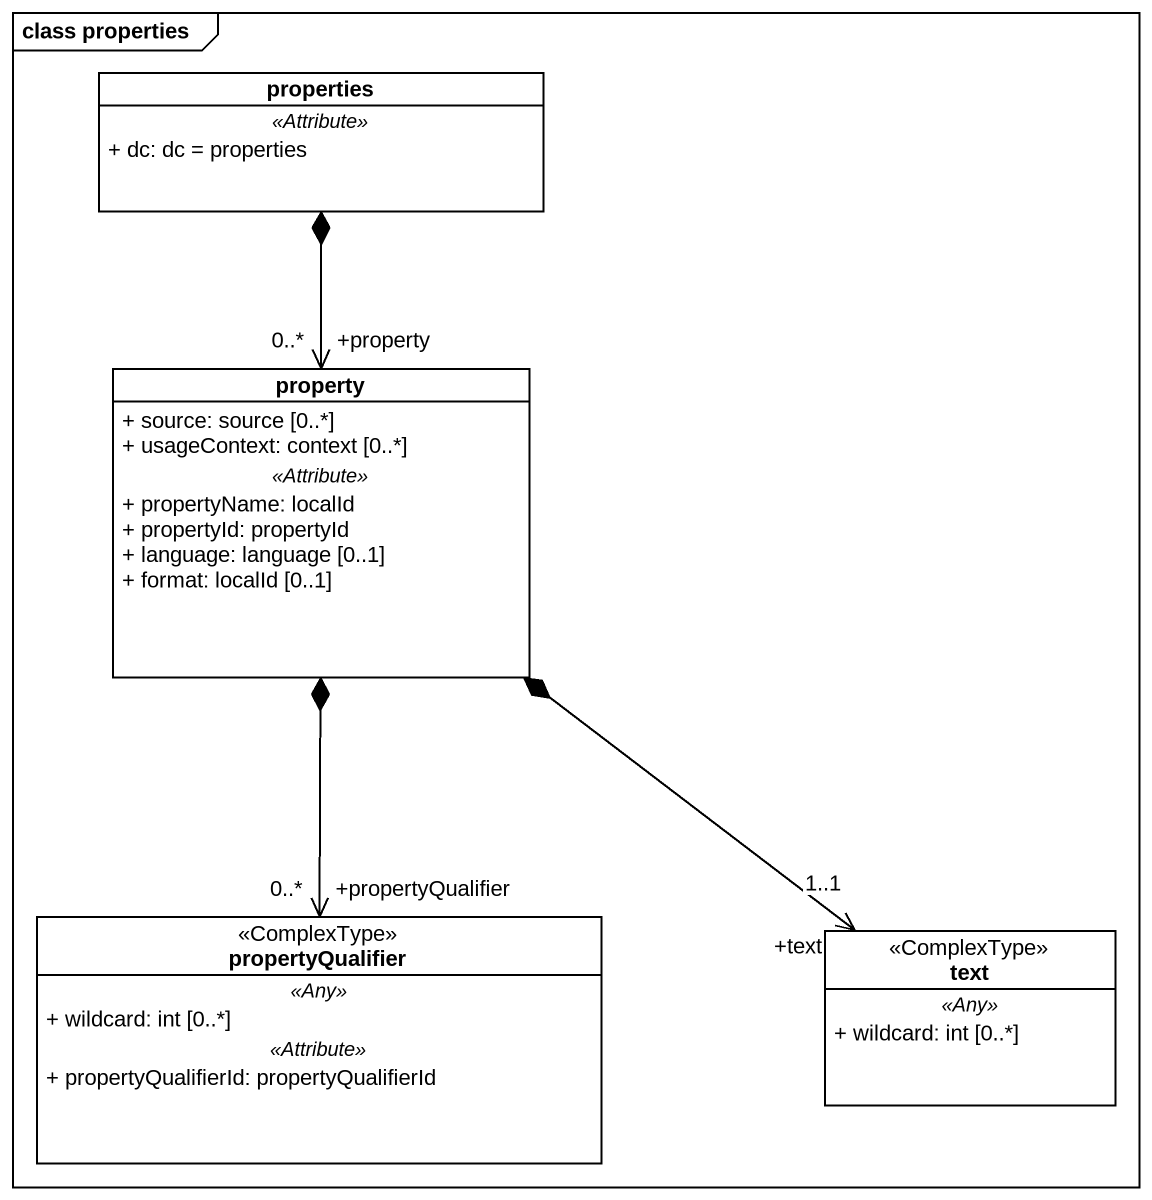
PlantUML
@startuml
mainframe class properties
hide circle
hide empty members
skinparam classAttributeIconSize 0
class properties #FFFFFF {
  .. <<Attribute>> ..
  + dc: dc = properties
}
class property #FFFFFF {
  + source: source [0..*]
  + usageContext: context [0..*]
  .. <<Attribute>> ..
  + propertyName: localId
  + propertyId: propertyId
  + language: language [0..1]
  + format: localId [0..1]
}
class propertyQualifier <<ComplexType>> #FFFFFF {
  .. <<Any>> ..
  + wildcard: int [0..*]
  .. <<Attribute>> ..
  + propertyQualifierId: propertyQualifierId
}
class text <<ComplexType>> #FFFFFF {
  .. <<Any>> ..
  + wildcard: int [0..*]
}
property "+property\n0..*" <-up-* properties
propertyQualifier "+propertyQualifier\n0..*" <-up-* property
text "+text\n1..1" <-up-* property
@enduml
